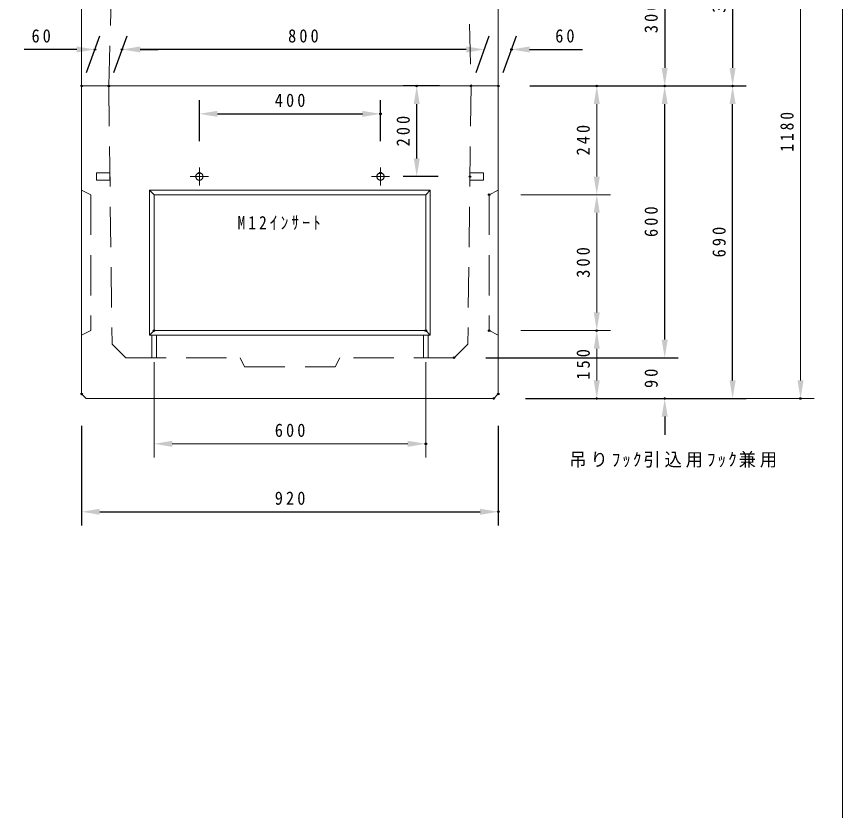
# Model space of a CAD drawing. Units: millimetres, scale not verified. Extents: x -4060 to 4060, y -2828 to 2828.
# Drawn here: x 2236 to 4060, y 0 to 1753 of the extents above; entities that cross this region are included whole.
import ezdxf

# ---------------------------------------------------------------- set-up
doc = ezdxf.new("R2010")
doc.units = ezdxf.units.MM
doc.header["$LTSCALE"] = 7
doc.header["$PDMODE"] = 32
doc.header["$PDSIZE"] = 3.5
doc.linetypes.add('USER1', pattern=[19.05, 12.7, -6.35])
for name, color, linetype, lineweight in [('0-1_DASHED', 7, 'USER1', 18), ('0-5_TXT', 7, 'Continuous', 18), ('0-7_LAYER', 7, 'Continuous', 18), ('0-A_NO', 7, 'Continuous', 18), ('0-B_NO2', 7, 'USER1', 18)]:
    doc.layers.add(name, color=color, linetype=linetype, lineweight=lineweight)
doc.layers.add('0-2_DIM', color=7, linetype='Continuous')
doc.layers.add('0-8_Defpoints', color=7, linetype='Continuous')
doc.styles.add('ＭＳ ゴシック', font='')
doc.styles.get('ＭＳ ゴシック').set_extended_font_data('MS Gothic')

# ---------------------------------------------------------------- blocks, each defined once
blk = doc.blocks.new('D36')
at = {"layer": '0-5_TXT'}
for p, q in [((7419.911, 4946.92), (8087.411, 4946.92)), ((8057.411, 4906.92), (8057.411, 3806.92)), ((7449.911, 3766.92), (8087.411, 3766.92))]:
    blk.add_line(p, q, dxfattribs=at)
for points in [[(8050.745, 4906.92), (8064.078, 4906.92), (8057.411, 4946.92)], [(8050.745, 3806.92), (8064.078, 3806.92), (8057.411, 3766.92)]]:
    blk.add_solid(points, dxfattribs=at)
at = {"layer": '0-8_Defpoints'}
for p in [(7349.911, 4946.92), (7379.911, 3766.92), (8057.411, 3766.92)]:
    blk.add_point(p, dxfattribs=at)
at = {"layer": '0-5_TXT', "insert": (8042.411, 4311.82), "char_height": 29.33, "attachment_point": 7, "rotation": 90, "style": 'ＭＳ ゴシック'}
blk.add_mtext('\\T1.39;\\W0.85;1180', dxfattribs=at)
blk = doc.blocks.new('D37')
at = {"layer": '0-2_DIM'}
for p, q in [((6469.911, 3706.92), (6469.911, 3486.92)), ((7389.911, 3706.92), (7389.911, 3486.92)), ((6509.911, 3516.92), (7349.911, 3516.92))]:
    blk.add_line(p, q, dxfattribs=at)
for points in [[(6509.911, 3523.587), (6509.911, 3510.253), (6469.911, 3516.92)], [(7349.911, 3523.587), (7349.911, 3510.253), (7389.911, 3516.92)]]:
    blk.add_solid(points, dxfattribs=at)
at = {"layer": '0-8_Defpoints'}
for p in [(6469.911, 3776.92), (7389.911, 3776.92), (7389.911, 3516.92)]:
    blk.add_point(p, dxfattribs=at)
at = {"layer": '0-2_DIM', "insert": (6896.511, 3531.934), "char_height": 29.33, "attachment_point": 7, "style": 'ＭＳ ゴシック'}
blk.add_mtext('\\T1.38;\\W0.9;920', dxfattribs=at)
blk = doc.blocks.new('D38')
at = {"layer": '0-2_DIM'}
for p, q in [((7259.911, 4456.92), (7179.911, 4456.92)), ((7209.911, 4296.92), (7209.911, 4416.92)), ((7257.411, 4256.92), (7179.911, 4256.92))]:
    blk.add_line(p, q, dxfattribs=at)
for points in [[(7203.245, 4416.92), (7216.578, 4416.92), (7209.911, 4456.92)], [(7203.245, 4296.92), (7216.578, 4296.92), (7209.911, 4256.92)]]:
    blk.add_solid(points, dxfattribs=at)
at = {"layer": '0-8_Defpoints'}
for p in [(7209.911, 4456.92), (7329.911, 4456.92), (7327.411, 4256.92)]:
    blk.add_point(p, dxfattribs=at)
at = {"layer": '0-2_DIM', "insert": (7194.907, 4323.52), "char_height": 29.33, "attachment_point": 7, "rotation": 90, "style": 'ＭＳ ゴシック'}
blk.add_mtext('\\T1.38;\\W0.9;200', dxfattribs=at)
blk = doc.blocks.new('D39')
at = {"layer": '0-2_DIM'}
for p, q in [((6729.911, 4334.92), (6729.911, 4425.37)), ((7129.911, 4334.92), (7129.911, 4425.37)), ((6769.911, 4395.37), (7089.911, 4395.37))]:
    blk.add_line(p, q, dxfattribs=at)
for points in [[(6769.911, 4402.037), (6769.911, 4388.703), (6729.911, 4395.37)], [(7089.911, 4402.037), (7089.911, 4388.703), (7129.911, 4395.37)]]:
    blk.add_solid(points, dxfattribs=at)
at = {"layer": '0-8_Defpoints'}
for p in [(7129.911, 4395.37), (6729.911, 4264.92), (7129.911, 4264.92)]:
    blk.add_point(p, dxfattribs=at)
at = {"layer": '0-2_DIM', "insert": (6896.511, 4410.37), "char_height": 29.33, "attachment_point": 7, "style": 'ＭＳ ゴシック'}
blk.add_mtext('\\T1.38;\\W0.9;400', dxfattribs=at)
blk = doc.blocks.new('D40')
at = {"layer": '0-2_DIM'}
for p, q in [((6480.83, 4486.92), (6510.165, 4567.517)), ((6540.83, 4486.92), (6570.165, 4567.517)), ((6459.246, 4537.517), (6342.821, 4537.517)), ((6599.246, 4537.517), (6639.246, 4537.517))]:
    blk.add_line(p, q, dxfattribs=at)
for points in [[(6459.246, 4544.183), (6459.246, 4530.85), (6499.246, 4537.517)], [(6599.246, 4544.183), (6599.246, 4530.85), (6559.246, 4537.517)]]:
    blk.add_solid(points, dxfattribs=at)
at = {"layer": '0-8_Defpoints'}
for p in [(6499.246, 4537.517), (6469.911, 4456.92), (6529.911, 4456.92)]:
    blk.add_point(p, dxfattribs=at)
at = {"layer": '0-2_DIM', "insert": (6359.333, 4552.517), "char_height": 29.33, "attachment_point": 7, "style": 'ＭＳ ゴシック'}
blk.add_mtext('\\T1.37;\\W0.9;60', dxfattribs=at)
blk = doc.blocks.new('D41')
at = {"layer": '0-2_DIM'}
for p, q in [((6540.83, 4486.92), (6570.165, 4567.517)), ((7340.83, 4486.92), (7370.165, 4567.517)), ((7319.246, 4537.517), (6599.246, 4537.517))]:
    blk.add_line(p, q, dxfattribs=at)
for points in [[(6599.246, 4544.183), (6599.246, 4530.85), (6559.246, 4537.517)], [(7319.246, 4544.183), (7319.246, 4530.85), (7359.246, 4537.517)]]:
    blk.add_solid(points, dxfattribs=at)
at = {"layer": '0-8_Defpoints'}
for p in [(6559.246, 4537.517), (6529.911, 4456.92), (7329.911, 4456.92)]:
    blk.add_point(p, dxfattribs=at)
at = {"layer": '0-2_DIM', "insert": (6925.846, 4552.517), "char_height": 29.33, "attachment_point": 7, "style": 'ＭＳ ゴシック'}
blk.add_mtext('\\T1.38;\\W0.9;800', dxfattribs=at)
blk = doc.blocks.new('D42')
at = {"layer": '0-2_DIM'}
for p, q in [((7340.83, 4486.92), (7370.165, 4567.517)), ((7400.83, 4486.92), (7430.165, 4567.517)), ((7319.246, 4537.517), (7279.246, 4537.517)), ((7459.246, 4537.517), (7575.671, 4537.517))]:
    blk.add_line(p, q, dxfattribs=at)
for points in [[(7319.246, 4544.183), (7319.246, 4530.85), (7359.246, 4537.517)], [(7459.246, 4544.183), (7459.246, 4530.85), (7419.246, 4537.517)]]:
    blk.add_solid(points, dxfattribs=at)
at = {"layer": '0-8_Defpoints'}
for p in [(7419.246, 4537.517), (7329.911, 4456.92), (7389.911, 4456.92)]:
    blk.add_point(p, dxfattribs=at)
at = {"layer": '0-2_DIM', "insert": (7515.759, 4552.517), "char_height": 29.33, "attachment_point": 7, "style": 'ＭＳ ゴシック'}
blk.add_mtext('\\T1.37;\\W0.9;60', dxfattribs=at)
blk = doc.blocks.new('D43')
at = {"layer": '0-8_Defpoints'}
for p in [(6629.911, 3916.92), (7229.911, 3916.92), (7229.911, 3666.92)]:
    blk.add_point(p, dxfattribs=at)
at = {"layer": '0-A_NO'}
for p, q in [((6629.911, 3846.92), (6629.911, 3636.92)), ((7229.911, 3846.92), (7229.911, 3636.92)), ((6669.911, 3666.92), (7189.911, 3666.92))]:
    blk.add_line(p, q, dxfattribs=at)
for points in [[(6669.911, 3673.587), (6669.911, 3660.253), (6629.911, 3666.92)], [(7189.911, 3673.587), (7189.911, 3660.253), (7229.911, 3666.92)]]:
    blk.add_solid(points, dxfattribs=at)
at = {"layer": '0-A_NO', "insert": (6896.511, 3681.92), "char_height": 29.33, "attachment_point": 7, "style": 'ＭＳ ゴシック'}
blk.add_mtext('\\T1.38;\\W0.9;600', dxfattribs=at)
blk = doc.blocks.new('D44')
at = {"layer": '0-2_DIM'}
for p, q in [((7459.911, 4456.92), (7937.411, 4456.92)), ((7907.411, 3806.92), (7907.411, 4416.92)), ((7449.911, 3766.92), (7937.411, 3766.92))]:
    blk.add_line(p, q, dxfattribs=at)
for points in [[(7900.745, 4416.92), (7914.078, 4416.92), (7907.411, 4456.92)], [(7900.745, 3806.92), (7914.078, 3806.92), (7907.411, 3766.92)]]:
    blk.add_solid(points, dxfattribs=at)
at = {"layer": '0-8_Defpoints'}
for p in [(7389.911, 4456.92), (7907.411, 4456.92), (7379.911, 3766.92)]:
    blk.add_point(p, dxfattribs=at)
at = {"layer": '0-2_DIM', "insert": (7892.411, 4078.52), "char_height": 29.33, "attachment_point": 7, "rotation": 90, "style": 'ＭＳ ゴシック'}
blk.add_mtext('\\T1.38;\\W0.9;690', dxfattribs=at)
blk = doc.blocks.new('D45')
at = {"layer": '0-2_DIM'}
for p, q in [((7757.411, 3896.92), (7757.411, 3936.92)), ((7362.411, 3856.92), (7787.411, 3856.92)), ((7449.911, 3766.92), (7787.411, 3766.92)), ((7757.411, 3726.92), (7757.411, 3686.92))]:
    blk.add_line(p, q, dxfattribs=at)
for points in [[(7750.745, 3896.92), (7764.078, 3896.92), (7757.411, 3856.92)], [(7750.745, 3726.92), (7764.078, 3726.92), (7757.411, 3766.92)]]:
    blk.add_solid(points, dxfattribs=at)
at = {"layer": '0-8_Defpoints'}
for p in [(7292.411, 3856.92), (7379.911, 3766.92), (7757.411, 3766.92)]:
    blk.add_point(p, dxfattribs=at)
at = {"layer": '0-2_DIM', "insert": (7742.411, 3790.22), "char_height": 29.33, "attachment_point": 7, "rotation": 90, "style": 'ＭＳ ゴシック'}
blk.add_mtext('\\T1.37;\\W0.9;90', dxfattribs=at)
blk = doc.blocks.new('D46')
at = {"layer": '0-2_DIM'}
for p, q in [((7459.911, 4456.92), (7787.411, 4456.92)), ((7757.411, 3896.92), (7757.411, 4416.92)), ((7362.411, 3856.92), (7787.411, 3856.92))]:
    blk.add_line(p, q, dxfattribs=at)
for points in [[(7750.745, 4416.92), (7764.078, 4416.92), (7757.411, 4456.92)], [(7750.745, 3896.92), (7764.078, 3896.92), (7757.411, 3856.92)]]:
    blk.add_solid(points, dxfattribs=at)
at = {"layer": '0-8_Defpoints'}
for p in [(7389.911, 4456.92), (7757.411, 4456.92), (7292.411, 3856.92)]:
    blk.add_point(p, dxfattribs=at)
at = {"layer": '0-2_DIM', "insert": (7742.411, 4123.52), "char_height": 29.33, "attachment_point": 7, "rotation": 90, "style": 'ＭＳ ゴシック'}
blk.add_mtext('\\T1.38;\\W0.9;600', dxfattribs=at)
blk = doc.blocks.new('D47')
at = {"layer": '0-8_Defpoints'}
for p in [(7369.911, 3916.92), (7379.911, 3766.92), (7607.411, 3766.92)]:
    blk.add_point(p, dxfattribs=at)
at = {"layer": '0-A_NO'}
for p, q in [((7439.911, 3916.92), (7637.411, 3916.92)), ((7607.411, 3876.92), (7607.411, 3806.92)), ((7449.911, 3766.92), (7637.411, 3766.92))]:
    blk.add_line(p, q, dxfattribs=at)
for points in [[(7600.745, 3876.92), (7614.078, 3876.92), (7607.411, 3916.92)], [(7600.745, 3806.92), (7614.078, 3806.92), (7607.411, 3766.92)]]:
    blk.add_solid(points, dxfattribs=at)
at = {"layer": '0-A_NO', "insert": (7592.411, 3808.52), "char_height": 29.33, "attachment_point": 7, "rotation": 90, "style": 'ＭＳ ゴシック'}
blk.add_mtext('\\T1.38;\\W0.9;150', dxfattribs=at)
blk = doc.blocks.new('D48')
at = {"layer": '0-8_Defpoints'}
for p in [(7369.911, 4216.92), (7369.911, 3916.92), (7607.411, 3916.92)]:
    blk.add_point(p, dxfattribs=at)
at = {"layer": '0-A_NO'}
for p, q in [((7439.911, 4216.92), (7637.411, 4216.92)), ((7607.411, 4176.92), (7607.411, 3956.92)), ((7439.911, 3916.92), (7637.411, 3916.92))]:
    blk.add_line(p, q, dxfattribs=at)
for points in [[(7600.745, 4176.92), (7614.078, 4176.92), (7607.411, 4216.92)], [(7600.745, 3956.92), (7614.078, 3956.92), (7607.411, 3916.92)]]:
    blk.add_solid(points, dxfattribs=at)
at = {"layer": '0-A_NO', "insert": (7592.411, 4033.52), "char_height": 29.33, "attachment_point": 7, "rotation": 90, "style": 'ＭＳ ゴシック'}
blk.add_mtext('\\T1.38;\\W0.9;300', dxfattribs=at)
blk = doc.blocks.new('D49')
at = {"layer": '0-8_Defpoints'}
for p in [(7389.911, 4456.92), (7607.411, 4456.92), (7369.911, 4216.92)]:
    blk.add_point(p, dxfattribs=at)
at = {"layer": '0-A_NO'}
for p, q in [((7459.911, 4456.92), (7637.411, 4456.92)), ((7607.411, 4256.92), (7607.411, 4416.92)), ((7439.911, 4216.92), (7637.411, 4216.92))]:
    blk.add_line(p, q, dxfattribs=at)
for points in [[(7600.745, 4416.92), (7614.078, 4416.92), (7607.411, 4456.92)], [(7600.745, 4256.92), (7614.078, 4256.92), (7607.411, 4216.92)]]:
    blk.add_solid(points, dxfattribs=at)
at = {"layer": '0-A_NO', "insert": (7592.407, 4303.52), "char_height": 29.33, "attachment_point": 7, "rotation": 90, "style": 'ＭＳ ゴシック'}
blk.add_mtext('\\T1.38;\\W0.9;240', dxfattribs=at)
blk = doc.blocks.new('D74')
at = {"layer": '0-2_DIM'}
for p, q in [((7517.411, 4846.92), (7937.411, 4846.92)), ((7907.411, 4806.92), (7907.411, 4496.92)), ((7459.911, 4456.92), (7937.411, 4456.92))]:
    blk.add_line(p, q, dxfattribs=at)
for points in [[(7900.745, 4806.92), (7914.078, 4806.92), (7907.411, 4846.92)], [(7900.745, 4496.92), (7914.078, 4496.92), (7907.411, 4456.92)]]:
    blk.add_solid(points, dxfattribs=at)
at = {"layer": '0-8_Defpoints'}
for p in [(7447.411, 4846.92), (7389.911, 4456.92), (7907.411, 4456.92)]:
    blk.add_point(p, dxfattribs=at)
at = {"layer": '0-2_DIM', "insert": (7892.411, 4618.52), "char_height": 29.33, "attachment_point": 7, "rotation": 90, "style": 'ＭＳ ゴシック'}
blk.add_mtext('\\T1.38;\\W0.9;390', dxfattribs=at)
blk = doc.blocks.new('D76')
at = {"layer": '0-2_DIM'}
for p, q in [((7419.911, 4756.92), (7787.411, 4756.92)), ((7757.411, 4716.92), (7757.411, 4496.92)), ((7459.911, 4456.92), (7787.411, 4456.92))]:
    blk.add_line(p, q, dxfattribs=at)
for points in [[(7750.745, 4716.92), (7764.078, 4716.92), (7757.411, 4756.92)], [(7750.745, 4496.92), (7764.078, 4496.92), (7757.411, 4456.92)]]:
    blk.add_solid(points, dxfattribs=at)
at = {"layer": '0-8_Defpoints'}
for p in [(7349.911, 4756.92), (7389.911, 4456.92), (7757.411, 4456.92)]:
    blk.add_point(p, dxfattribs=at)
at = {"layer": '0-2_DIM', "insert": (7742.411, 4573.52), "char_height": 29.33, "attachment_point": 7, "rotation": 90, "style": 'ＭＳ ゴシック'}
blk.add_mtext('\\T1.38;\\W0.9;300', dxfattribs=at)

msp = doc.modelspace()

# ---------------------------------------------------------------- linework, layer by layer
at = {"layer": '0-1_DASHED'}
for p, q in [((2439.911, 1599.42), (2447.036, 1869.422)), ((3232.786, 1869.422), (3239.911, 1599.42)), ((2439.911, 1599.42), (2447.036, 1029.418)), ((3239.911, 1599.42), (3232.786, 1029.418)), ((2639.911, 1379.42), (2639.911, 1419.42)), ((3039.911, 1379.42), (3039.911, 1419.42)), ((2619.911, 1399.42), (2659.911, 1399.42)), ((3019.911, 1399.42), (3059.911, 1399.42)), ((2447.036, 1029.418), (2477.411, 999.42)), ((3202.411, 999.42), (3232.786, 1029.418)), ((2477.411, 999.42), (2729.911, 999.42)), ((2729.911, 999.42), (2739.911, 979.42)), ((2949.911, 999.42), (2939.911, 979.42)), ((3202.411, 999.42), (2949.911, 999.42)), ((2739.911, 979.42), (2939.911, 979.42))]:
    msp.add_line(p, q, dxfattribs=at)
for points in [[(2412.411, 1391.42), (2442.411, 1391.42), (2442.411, 1407.42), (2412.411, 1407.42)], [(3267.411, 1391.42), (3237.411, 1391.42), (3237.411, 1407.42), (3267.411, 1407.42)], [(2544.911, 1049.42), (2534.911, 1049.42), (2534.911, 999.42), (2544.911, 999.42)], [(3134.911, 1049.42), (3144.911, 1049.42), (3144.911, 999.42), (3134.911, 999.42)]]:
    msp.add_lwpolyline(points, close=True, dxfattribs=at)
for centre in [(2639.911, 1399.42), (3039.911, 1399.42)]:
    msp.add_circle(centre, 8, dxfattribs=at)
at = {"layer": '0-7_LAYER'}
for points in [[(-4060, -2827.5), (-4060, 2827.5), (4060, 2827.5), (4060, -2827.5)], [(4060, -2827.5), (-4060, -2827.5), (-4060, 2827.5), (4060, 2827.5)], [(2379.911, 1599.42), (3299.911, 1599.42), (3299.911, 1979.42), (3289.911, 1989.42), (2389.911, 1989.42), (2379.911, 1979.42)], [(2389.911, 909.42), (3289.911, 909.42), (3299.911, 919.42), (3299.911, 1599.42), (2379.911, 1599.42), (2379.911, 919.42)]]:
    msp.add_lwpolyline(points, close=True, dxfattribs=at)
at = {"layer": '0-A_NO'}
for p, q in [((2539.911, 1359.42), (2529.911, 1369.42)), ((3139.911, 1359.42), (3149.911, 1369.42)), ((2539.911, 1059.42), (2529.911, 1049.42)), ((3139.911, 1059.42), (3149.911, 1049.42))]:
    msp.add_line(p, q, dxfattribs=at)
for points in [[(2529.911, 1369.42), (3149.911, 1369.42), (3149.911, 1049.42), (2529.911, 1049.42)], [(2539.911, 1359.42), (3139.911, 1359.42), (3139.911, 1059.42), (2539.911, 1059.42)]]:
    msp.add_lwpolyline(points, close=True, dxfattribs=at)
at = {"layer": '0-B_NO2'}
for p, q in [((2379.911, 1369.42), (2399.911, 1359.42)), ((3299.911, 1369.42), (3279.911, 1359.42)), ((2399.911, 1359.42), (2399.911, 1059.42)), ((3279.911, 1359.42), (3279.911, 1059.42)), ((2399.911, 1059.42), (2379.911, 1049.42)), ((3279.911, 1059.42), (3299.911, 1049.42))]:
    msp.add_line(p, q, dxfattribs=at)

# ---------------------------------------------------------------- block references
at = {"layer": '0-2_DIM'}
for name in ['D74', 'D76', 'D40', 'D41', 'D42', 'D38', 'D46', 'D44', 'D39', 'D45', 'D37']:
    msp.add_blockref(name, (-4090, -2857.5), dxfattribs=at)
at = {"layer": '0-5_TXT'}
msp.add_blockref('D36', (-4090, -2857.5), dxfattribs=at)
at = {"layer": '0-A_NO'}
for name in ['D49', 'D48', 'D43', 'D47']:
    msp.add_blockref(name, (-4090, -2857.5), dxfattribs=at)

# ---------------------------------------------------------------- texts
at = {"layer": '0-5_TXT', "char_height": 29.33, "attachment_point": 7, "style": 'ＭＳ ゴシック'}
for s, insert in [('\\T1.4;\\W0.85;M12ｲﾝｻｰﾄ', (2724.342, 1281.629)), ('\\T1.23;\\W0.95;吊りﾌｯｸ引込用ﾌｯｸ兼用', (3456.813, 756.797))]:
    msp.add_mtext(s, dxfattribs=dict(at, insert=insert))

doc.saveas('drawing.dxf')
